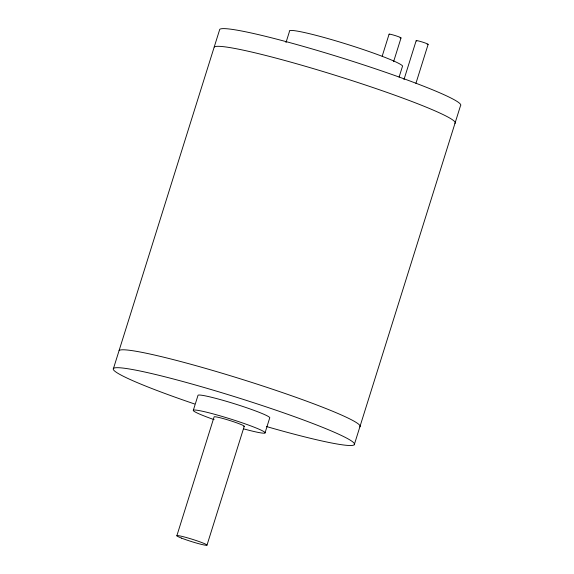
<?xml version="1.0" encoding="UTF-8"?>
<svg xmlns="http://www.w3.org/2000/svg" width="574" height="574" viewBox="0 0 574 574"><rect width="100%" height="100%" fill="white"/><g stroke="black" fill="none" stroke-linecap="round" stroke-linejoin="round"><path stroke-width="0.86" d="M113.494 368.415L219.749 29.346A126.416 9.701 17.4 0 1 348.497 60.005A126.416 9.701 17.4 0 1 460.506 105.716L354.251 444.785M285.988 42.569L289.468 31.455A59.395 4.556 17.4 0 1 342.025 42.72A59.395 4.556 17.4 0 1 402.575 66.003L399.095 77.11M193.345 410.231L198.037 395.242A37.626 2.884 17.4 0 1 236.273 404.333A37.626 2.884 17.4 0 1 269.701 417.965L265.009 432.947M176.849 535.779L214.095 416.932A15.799 1.213 17.4 0 1 230.726 420.814A15.799 1.213 17.4 0 1 243.85 426.453M207.006 545.099L244.251 426.252M382.191 56.18L389.1 34.139M393.599 61.669L401.039 37.927M403.967 79.592L416.193 40.589M415.913 83.381L428.132 44.377M119.105 350.52A126.416 9.701 17.4 0 1 247.846 381.172A126.416 9.701 17.4 0 1 359.855 426.891M214.202 47.046A126.416 9.701 17.4 0 1 342.951 77.705A126.416 9.701 17.4 0 1 454.96 123.417M194.629 403.996A126.416 9.701 17.4 0 1 138.025 370.589A126.416 9.701 17.4 0 1 333.724 431.992A126.416 9.701 17.4 0 1 266.573 426.568M214.095 419.637A37.626 2.884 17.4 0 1 201.158 410.977A37.626 2.884 17.4 0 1 257.719 428.642A37.626 2.884 17.4 0 1 243.469 428.814M416.789 41.027A6.271 0.481 17.4 0 1 422.579 42.11A6.271 0.481 17.4 0 1 427.128 44.313M389.689 34.576A6.271 0.481 17.4 0 1 395.486 35.66A6.271 0.481 17.4 0 1 400.035 37.855M181.563 538.132A15.799 1.213 17.4 0 0 206.604 545.3A15.799 1.213 17.4 0 0 187.626 537.881A15.799 1.213 17.4 0 0 181.563 538.132"/></g></svg>
